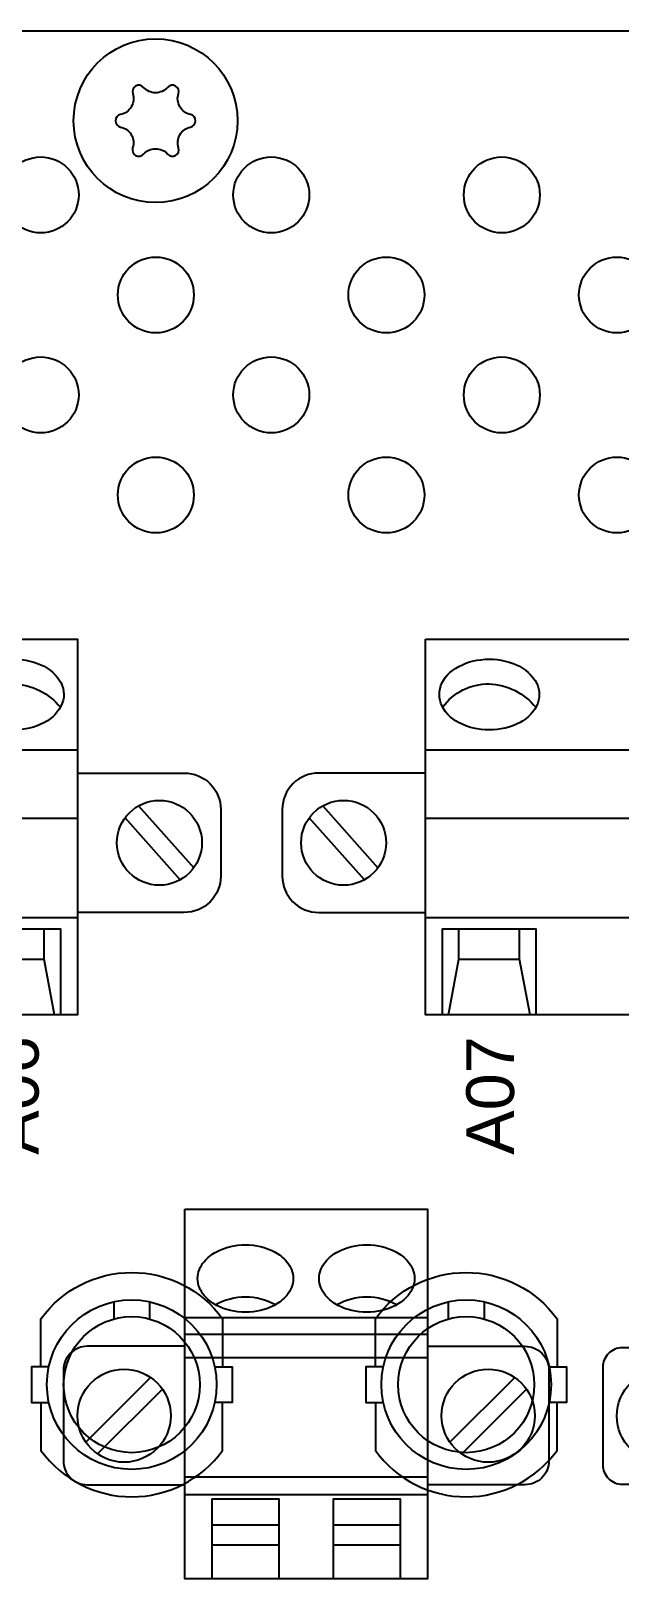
# Model space of a CAD drawing. Extents: x 0.3 to 23.7, y 0.2 to 17.8.
# Drawn here: x 20.098 to 21.068, y 6.282 to 8.852 of the extents above; entities that cross this region are included whole.
import ezdxf

# ---------------------------------------------------------------- set-up
doc = ezdxf.new("R2010")
doc.units = 0
doc.header["$MEASUREMENT"] = 0
for name, color, linetype in [('1_01__0-__NONE__EIA-232', 7, 'CONTINUOUS'), ('1_02__1-__NONE__EIA-485', 7, 'CONTINUOUS'), ('1_03__2-___1__10-100BASE-T', 7, 'CONTINUOUS'), ('1_04__3-___1__10-100BASE-T', 7, 'CONTINUOUS'), ('1_05__4-___1__100BASE-FX_M', 7, 'CONTINUOUS'), ('1_06__6-___2__10-100BASE-T', 7, 'CONTINUOUS'), ('1_07__8-___2__100BASE-FX_M', 7, 'CONTINUOUS'), ('5_00_____DWG', 7, 'CONTINUOUS')]:
    doc.layers.add(name, color=color, linetype=linetype)
doc.styles.add('ARIAL', font='arial.ttf')

msp = doc.modelspace()

# ---------------------------------------------------------------- linework, layer by layer
at = {"layer": '1_01__0-__NONE__EIA-232'}
msp.add_lwpolyline([(20.3512, 6.9093), (20.7512, 6.9093), (20.7512, 6.2995), (20.3512, 6.2995)], close=True, dxfattribs=at)
msp.add_lwpolyline([(20.3512, 6.9093), (20.7512, 6.9093), (20.7512, 6.2995), (20.3512, 6.2995)], close=True, dxfattribs=at)
msp.add_lwpolyline([(20.3512, 6.9093), (20.7512, 6.9093), (20.7512, 6.2995), (20.3512, 6.2995)], close=True, dxfattribs=at)
msp.add_lwpolyline([(20.3512, 6.9093), (20.7512, 6.9093), (20.7512, 6.2995), (20.3512, 6.2995)], close=True, dxfattribs=at)
for points in [[(20.3724, 6.795, -0.174657), (20.383, 6.8228, -0.086265), (20.4032, 6.8392, -0.118212), (20.4512, 6.8507, -0.118137), (20.4991, 6.8392, -0.086343), (20.5194, 6.8228, -0.174657), (20.5299, 6.795, -0.172094), (20.5194, 6.7672, -0.086265), (20.4991, 6.7508, -0.118137), (20.4512, 6.7393, -0.118212), (20.4032, 6.7508, -0.086265), (20.383, 6.7672, -0.174657)], [(20.3724, 6.795, -0.174657), (20.383, 6.8228, -0.086265), (20.4032, 6.8392, -0.118212), (20.4512, 6.8507, -0.118137), (20.4991, 6.8392, -0.086343), (20.5194, 6.8228, -0.174657), (20.5299, 6.795, -0.172094), (20.5194, 6.7672, -0.086265), (20.4991, 6.7508, -0.118137), (20.4512, 6.7393, -0.118212), (20.4032, 6.7508, -0.086265), (20.383, 6.7672, -0.174657)], [(20.3724, 6.795, -0.174657), (20.383, 6.8228, -0.086265), (20.4032, 6.8392, -0.118212), (20.4512, 6.8507, -0.118137), (20.4991, 6.8392, -0.086343), (20.5194, 6.8228, -0.174657), (20.5299, 6.795, -0.172094), (20.5194, 6.7672, -0.086265), (20.4991, 6.7508, -0.118137), (20.4512, 6.7393, -0.118212), (20.4032, 6.7508, -0.086265), (20.383, 6.7672, -0.174657)], [(20.3724, 6.795, -0.174657), (20.383, 6.8228, -0.086265), (20.4032, 6.8392, -0.118212), (20.4512, 6.8507, -0.118137), (20.4991, 6.8392, -0.086343), (20.5194, 6.8228, -0.174657), (20.5299, 6.795, -0.172094), (20.5194, 6.7672, -0.086265), (20.4991, 6.7508, -0.118137), (20.4512, 6.7393, -0.118212), (20.4032, 6.7508, -0.086265), (20.383, 6.7672, -0.174657)], [(20.5724, 6.795, -0.174657), (20.583, 6.8228, -0.086265), (20.6032, 6.8392, -0.118212), (20.6512, 6.8507, -0.118137), (20.6991, 6.8392, -0.086343), (20.7194, 6.8228, -0.174657), (20.7299, 6.795, -0.172094), (20.7194, 6.7672, -0.086265), (20.6991, 6.7508, -0.118137), (20.6512, 6.7393, -0.118212), (20.6032, 6.7508, -0.086265), (20.583, 6.7672, -0.174657)], [(20.5724, 6.795, -0.174657), (20.583, 6.8228, -0.086265), (20.6032, 6.8392, -0.118212), (20.6512, 6.8507, -0.118137), (20.6991, 6.8392, -0.086343), (20.7194, 6.8228, -0.174657), (20.7299, 6.795, -0.172094), (20.7194, 6.7672, -0.086265), (20.6991, 6.7508, -0.118137), (20.6512, 6.7393, -0.118212), (20.6032, 6.7508, -0.086265), (20.583, 6.7672, -0.174657)], [(20.5724, 6.795, -0.174657), (20.583, 6.8228, -0.086265), (20.6032, 6.8392, -0.118212), (20.6512, 6.8507, -0.118137), (20.6991, 6.8392, -0.086343), (20.7194, 6.8228, -0.174657), (20.7299, 6.795, -0.172094), (20.7194, 6.7672, -0.086265), (20.6991, 6.7508, -0.118137), (20.6512, 6.7393, -0.118212), (20.6032, 6.7508, -0.086265), (20.583, 6.7672, -0.174657)], [(20.5724, 6.795, -0.174657), (20.583, 6.8228, -0.086265), (20.6032, 6.8392, -0.118212), (20.6512, 6.8507, -0.118137), (20.6991, 6.8392, -0.086343), (20.7194, 6.8228, -0.174657), (20.7299, 6.795, -0.172094), (20.7194, 6.7672, -0.086265), (20.6991, 6.7508, -0.118137), (20.6512, 6.7393, -0.118212), (20.6032, 6.7508, -0.086265), (20.583, 6.7672, -0.174657)]]:
    msp.add_lwpolyline(points, format="xyb", close=True, dxfattribs=at)
for points in [[(20.5007, 6.7517, 0.253367), (20.4017, 6.7517)], [(20.5007, 6.7517, 0.253367), (20.4017, 6.7517)], [(20.5007, 6.7517, 0.253367), (20.4017, 6.7517)], [(20.5007, 6.7517, 0.253367), (20.4017, 6.7517)], [(20.7007, 6.7517, 0.253367), (20.6017, 6.7517)], [(20.7007, 6.7517, 0.253367), (20.6017, 6.7517)], [(20.7007, 6.7517, 0.253367), (20.6017, 6.7517)], [(20.7007, 6.7517, 0.253367), (20.6017, 6.7517)], [(20.3512, 6.6833), (20.1906, 6.6833, 0.414214), (20.1512, 6.6439), (20.1512, 6.4943, 0.414214), (20.1906, 6.4549), (20.3512, 6.4549)], [(20.3512, 6.6833), (20.1906, 6.6833, 0.414214), (20.1512, 6.6439), (20.1512, 6.4943, 0.414214), (20.1906, 6.4549), (20.3512, 6.4549)], [(20.3512, 6.6833), (20.1906, 6.6833, 0.414214), (20.1512, 6.6439), (20.1512, 6.4943, 0.414214), (20.1906, 6.4549), (20.3512, 6.4549)], [(20.3512, 6.6833), (20.1906, 6.6833, 0.414214), (20.1512, 6.6439), (20.1512, 6.4943, 0.414214), (20.1906, 6.4549), (20.3512, 6.4549)], [(20.7512, 6.6833), (20.9118, 6.6833, -0.414214), (20.9512, 6.6439), (20.9512, 6.4943, -0.414214), (20.9118, 6.4549), (20.7512, 6.4549)], [(20.7512, 6.6833), (20.9118, 6.6833, -0.414214), (20.9512, 6.6439), (20.9512, 6.4943, -0.414214), (20.9118, 6.4549), (20.7512, 6.4549)], [(20.7512, 6.6833), (20.9118, 6.6833, -0.414214), (20.9512, 6.6439), (20.9512, 6.4943, -0.414214), (20.9118, 6.4549), (20.7512, 6.4549)], [(20.7512, 6.6833), (20.9118, 6.6833, -0.414214), (20.9512, 6.6439), (20.9512, 6.4943, -0.414214), (20.9118, 6.4549), (20.7512, 6.4549)]]:
    msp.add_lwpolyline(points, format="xyb", dxfattribs=at)
for points in [[(20.3512, 6.731), (20.7512, 6.731)], [(20.3512, 6.731), (20.7512, 6.731)], [(20.3512, 6.731), (20.7512, 6.731)], [(20.3512, 6.731), (20.7512, 6.731)], [(20.3512, 6.7031), (20.7512, 6.7031)], [(20.3512, 6.7031), (20.7512, 6.7031)], [(20.3512, 6.7031), (20.7512, 6.7031)], [(20.3512, 6.7031), (20.7512, 6.7031)], [(20.3512, 6.6649), (20.7512, 6.6649)], [(20.3512, 6.6649), (20.7512, 6.6649)], [(20.3512, 6.6649), (20.7512, 6.6649)], [(20.3512, 6.6649), (20.7512, 6.6649)], [(20.188, 6.5252), (20.2948, 6.632)], [(20.188, 6.5252), (20.2948, 6.632)], [(20.188, 6.5252), (20.2948, 6.632)], [(20.188, 6.5252), (20.2948, 6.632)], [(20.3143, 6.6125), (20.2075, 6.5057)], [(20.3143, 6.6125), (20.2075, 6.5057)], [(20.3143, 6.6125), (20.2075, 6.5057)], [(20.3143, 6.6125), (20.2075, 6.5057)], [(20.788, 6.5252), (20.8948, 6.632)], [(20.788, 6.5252), (20.8948, 6.632)], [(20.788, 6.5252), (20.8948, 6.632)], [(20.788, 6.5252), (20.8948, 6.632)], [(20.9143, 6.6125), (20.8075, 6.5057)], [(20.9143, 6.6125), (20.8075, 6.5057)], [(20.9143, 6.6125), (20.8075, 6.5057)], [(20.9143, 6.6125), (20.8075, 6.5057)], [(20.3512, 6.4679), (20.7512, 6.4679)], [(20.3512, 6.4679), (20.7512, 6.4679)], [(20.3512, 6.4679), (20.7512, 6.4679)], [(20.3512, 6.4679), (20.7512, 6.4679)], [(20.3512, 6.4387), (20.7512, 6.4387)], [(20.3512, 6.4387), (20.7512, 6.4387)], [(20.3512, 6.4387), (20.7512, 6.4387)], [(20.3512, 6.4387), (20.7512, 6.4387)], [(20.3961, 6.2995), (20.3961, 6.4319), (20.5063, 6.4319), (20.5063, 6.2995)], [(20.3961, 6.2995), (20.3961, 6.4319), (20.5063, 6.4319), (20.5063, 6.2995)], [(20.3961, 6.2995), (20.3961, 6.4319), (20.5063, 6.4319), (20.5063, 6.2995)], [(20.3961, 6.2995), (20.3961, 6.4319), (20.5063, 6.4319), (20.5063, 6.2995)], [(20.5961, 6.2995), (20.5961, 6.4319), (20.7063, 6.4319), (20.7063, 6.2995)], [(20.5961, 6.2995), (20.5961, 6.4319), (20.7063, 6.4319), (20.7063, 6.2995)], [(20.5961, 6.2995), (20.5961, 6.4319), (20.7063, 6.4319), (20.7063, 6.2995)], [(20.5961, 6.2995), (20.5961, 6.4319), (20.7063, 6.4319), (20.7063, 6.2995)], [(20.3961, 6.3886), (20.5063, 6.3886)], [(20.3961, 6.3886), (20.5063, 6.3886)], [(20.3961, 6.3886), (20.5063, 6.3886)], [(20.3961, 6.3886), (20.5063, 6.3886)], [(20.5961, 6.3886), (20.7063, 6.3886)], [(20.5961, 6.3886), (20.7063, 6.3886)], [(20.5961, 6.3886), (20.7063, 6.3886)], [(20.5961, 6.3886), (20.7063, 6.3886)], [(20.5063, 6.3552), (20.3961, 6.3552)], [(20.5063, 6.3552), (20.3961, 6.3552)], [(20.5063, 6.3552), (20.3961, 6.3552)], [(20.5063, 6.3552), (20.3961, 6.3552)], [(20.7063, 6.3552), (20.5961, 6.3552)], [(20.7063, 6.3552), (20.5961, 6.3552)], [(20.7063, 6.3552), (20.5961, 6.3552)], [(20.7063, 6.3552), (20.5961, 6.3552)]]:
    msp.add_lwpolyline(points, dxfattribs=at)
for centre in [(20.2512, 6.5688), (20.2512, 6.5688), (20.2512, 6.5688), (20.2512, 6.5688), (20.8512, 6.5688), (20.8512, 6.5688), (20.8512, 6.5688), (20.8512, 6.5688)]:
    msp.add_circle(centre, 0.0768, dxfattribs=at)
at = {"layer": '1_02__1-__NONE__EIA-485'}
msp.add_lwpolyline([(20.3512, 6.9093), (20.7512, 6.9093), (20.7512, 6.2995), (20.3512, 6.2995)], close=True, dxfattribs=at)
msp.add_lwpolyline([(20.3512, 6.9093), (20.7512, 6.9093), (20.7512, 6.2995), (20.3512, 6.2995)], close=True, dxfattribs=at)
msp.add_lwpolyline([(20.3512, 6.9093), (20.7512, 6.9093), (20.7512, 6.2995), (20.3512, 6.2995)], close=True, dxfattribs=at)
msp.add_lwpolyline([(20.3512, 6.9093), (20.7512, 6.9093), (20.7512, 6.2995), (20.3512, 6.2995)], close=True, dxfattribs=at)
for points in [[(20.3724, 6.795, -0.174657), (20.383, 6.8228, -0.086265), (20.4032, 6.8392, -0.118212), (20.4512, 6.8507, -0.118137), (20.4991, 6.8392, -0.086343), (20.5194, 6.8228, -0.174657), (20.5299, 6.795, -0.172094), (20.5194, 6.7672, -0.086265), (20.4991, 6.7508, -0.118137), (20.4512, 6.7393, -0.118212), (20.4032, 6.7508, -0.086265), (20.383, 6.7672, -0.174657)], [(20.3724, 6.795, -0.174657), (20.383, 6.8228, -0.086265), (20.4032, 6.8392, -0.118212), (20.4512, 6.8507, -0.118137), (20.4991, 6.8392, -0.086343), (20.5194, 6.8228, -0.174657), (20.5299, 6.795, -0.172094), (20.5194, 6.7672, -0.086265), (20.4991, 6.7508, -0.118137), (20.4512, 6.7393, -0.118212), (20.4032, 6.7508, -0.086265), (20.383, 6.7672, -0.174657)], [(20.3724, 6.795, -0.174657), (20.383, 6.8228, -0.086265), (20.4032, 6.8392, -0.118212), (20.4512, 6.8507, -0.118137), (20.4991, 6.8392, -0.086343), (20.5194, 6.8228, -0.174657), (20.5299, 6.795, -0.172094), (20.5194, 6.7672, -0.086265), (20.4991, 6.7508, -0.118137), (20.4512, 6.7393, -0.118212), (20.4032, 6.7508, -0.086265), (20.383, 6.7672, -0.174657)], [(20.3724, 6.795, -0.174657), (20.383, 6.8228, -0.086265), (20.4032, 6.8392, -0.118212), (20.4512, 6.8507, -0.118137), (20.4991, 6.8392, -0.086343), (20.5194, 6.8228, -0.174657), (20.5299, 6.795, -0.172094), (20.5194, 6.7672, -0.086265), (20.4991, 6.7508, -0.118137), (20.4512, 6.7393, -0.118212), (20.4032, 6.7508, -0.086265), (20.383, 6.7672, -0.174657)], [(20.5724, 6.795, -0.174657), (20.583, 6.8228, -0.086265), (20.6032, 6.8392, -0.118212), (20.6512, 6.8507, -0.118137), (20.6991, 6.8392, -0.086343), (20.7194, 6.8228, -0.174657), (20.7299, 6.795, -0.172094), (20.7194, 6.7672, -0.086265), (20.6991, 6.7508, -0.118137), (20.6512, 6.7393, -0.118212), (20.6032, 6.7508, -0.086265), (20.583, 6.7672, -0.174657)], [(20.5724, 6.795, -0.174657), (20.583, 6.8228, -0.086265), (20.6032, 6.8392, -0.118212), (20.6512, 6.8507, -0.118137), (20.6991, 6.8392, -0.086343), (20.7194, 6.8228, -0.174657), (20.7299, 6.795, -0.172094), (20.7194, 6.7672, -0.086265), (20.6991, 6.7508, -0.118137), (20.6512, 6.7393, -0.118212), (20.6032, 6.7508, -0.086265), (20.583, 6.7672, -0.174657)], [(20.5724, 6.795, -0.174657), (20.583, 6.8228, -0.086265), (20.6032, 6.8392, -0.118212), (20.6512, 6.8507, -0.118137), (20.6991, 6.8392, -0.086343), (20.7194, 6.8228, -0.174657), (20.7299, 6.795, -0.172094), (20.7194, 6.7672, -0.086265), (20.6991, 6.7508, -0.118137), (20.6512, 6.7393, -0.118212), (20.6032, 6.7508, -0.086265), (20.583, 6.7672, -0.174657)], [(20.5724, 6.795, -0.174657), (20.583, 6.8228, -0.086265), (20.6032, 6.8392, -0.118212), (20.6512, 6.8507, -0.118137), (20.6991, 6.8392, -0.086343), (20.7194, 6.8228, -0.174657), (20.7299, 6.795, -0.172094), (20.7194, 6.7672, -0.086265), (20.6991, 6.7508, -0.118137), (20.6512, 6.7393, -0.118212), (20.6032, 6.7508, -0.086265), (20.583, 6.7672, -0.174657)]]:
    msp.add_lwpolyline(points, format="xyb", close=True, dxfattribs=at)
for points in [[(20.5007, 6.7517, 0.253367), (20.4017, 6.7517)], [(20.5007, 6.7517, 0.253367), (20.4017, 6.7517)], [(20.5007, 6.7517, 0.253367), (20.4017, 6.7517)], [(20.5007, 6.7517, 0.253367), (20.4017, 6.7517)], [(20.7007, 6.7517, 0.253367), (20.6017, 6.7517)], [(20.7007, 6.7517, 0.253367), (20.6017, 6.7517)], [(20.7007, 6.7517, 0.253367), (20.6017, 6.7517)], [(20.7007, 6.7517, 0.253367), (20.6017, 6.7517)], [(20.3512, 6.6833), (20.1906, 6.6833, 0.414214), (20.1512, 6.6439), (20.1512, 6.4943, 0.414214), (20.1906, 6.4549), (20.3512, 6.4549)], [(20.3512, 6.6833), (20.1906, 6.6833, 0.414214), (20.1512, 6.6439), (20.1512, 6.4943, 0.414214), (20.1906, 6.4549), (20.3512, 6.4549)], [(20.3512, 6.6833), (20.1906, 6.6833, 0.414214), (20.1512, 6.6439), (20.1512, 6.4943, 0.414214), (20.1906, 6.4549), (20.3512, 6.4549)], [(20.3512, 6.6833), (20.1906, 6.6833, 0.414214), (20.1512, 6.6439), (20.1512, 6.4943, 0.414214), (20.1906, 6.4549), (20.3512, 6.4549)], [(20.7512, 6.6833), (20.9118, 6.6833, -0.414214), (20.9512, 6.6439), (20.9512, 6.4943, -0.414214), (20.9118, 6.4549), (20.7512, 6.4549)], [(20.7512, 6.6833), (20.9118, 6.6833, -0.414214), (20.9512, 6.6439), (20.9512, 6.4943, -0.414214), (20.9118, 6.4549), (20.7512, 6.4549)], [(20.7512, 6.6833), (20.9118, 6.6833, -0.414214), (20.9512, 6.6439), (20.9512, 6.4943, -0.414214), (20.9118, 6.4549), (20.7512, 6.4549)], [(20.7512, 6.6833), (20.9118, 6.6833, -0.414214), (20.9512, 6.6439), (20.9512, 6.4943, -0.414214), (20.9118, 6.4549), (20.7512, 6.4549)], [(21.24, 6.6808), (21.072, 6.6808, 0.414214), (21.04, 6.6488), (21.04, 6.4878, 0.415154), (21.072, 6.4558), (21.24, 6.4558)], [(21.24, 6.6808), (21.072, 6.6808, 0.414214), (21.04, 6.6488), (21.04, 6.4878, 0.415154), (21.072, 6.4558), (21.24, 6.4558)]]:
    msp.add_lwpolyline(points, format="xyb", dxfattribs=at)
for points in [[(20.3512, 6.731), (20.7512, 6.731)], [(20.3512, 6.731), (20.7512, 6.731)], [(20.3512, 6.731), (20.7512, 6.731)], [(20.3512, 6.731), (20.7512, 6.731)], [(20.3512, 6.7031), (20.7512, 6.7031)], [(20.3512, 6.7031), (20.7512, 6.7031)], [(20.3512, 6.7031), (20.7512, 6.7031)], [(20.3512, 6.7031), (20.7512, 6.7031)], [(20.3512, 6.6649), (20.7512, 6.6649)], [(20.3512, 6.6649), (20.7512, 6.6649)], [(20.3512, 6.6649), (20.7512, 6.6649)], [(20.3512, 6.6649), (20.7512, 6.6649)], [(20.188, 6.5252), (20.2948, 6.632)], [(20.188, 6.5252), (20.2948, 6.632)], [(20.188, 6.5252), (20.2948, 6.632)], [(20.188, 6.5252), (20.2948, 6.632)], [(20.3143, 6.6125), (20.2075, 6.5057)], [(20.3143, 6.6125), (20.2075, 6.5057)], [(20.3143, 6.6125), (20.2075, 6.5057)], [(20.3143, 6.6125), (20.2075, 6.5057)], [(20.788, 6.5252), (20.8948, 6.632)], [(20.788, 6.5252), (20.8948, 6.632)], [(20.788, 6.5252), (20.8948, 6.632)], [(20.788, 6.5252), (20.8948, 6.632)], [(20.9143, 6.6125), (20.8075, 6.5057)], [(20.9143, 6.6125), (20.8075, 6.5057)], [(20.9143, 6.6125), (20.8075, 6.5057)], [(20.9143, 6.6125), (20.8075, 6.5057)], [(20.3512, 6.4679), (20.7512, 6.4679)], [(20.3512, 6.4679), (20.7512, 6.4679)], [(20.3512, 6.4679), (20.7512, 6.4679)], [(20.3512, 6.4679), (20.7512, 6.4679)], [(20.3512, 6.4387), (20.7512, 6.4387)], [(20.3512, 6.4387), (20.7512, 6.4387)], [(20.3512, 6.4387), (20.7512, 6.4387)], [(20.3512, 6.4387), (20.7512, 6.4387)], [(20.3961, 6.2995), (20.3961, 6.4319), (20.5063, 6.4319), (20.5063, 6.2995)], [(20.3961, 6.2995), (20.3961, 6.4319), (20.5063, 6.4319), (20.5063, 6.2995)], [(20.3961, 6.2995), (20.3961, 6.4319), (20.5063, 6.4319), (20.5063, 6.2995)], [(20.3961, 6.2995), (20.3961, 6.4319), (20.5063, 6.4319), (20.5063, 6.2995)], [(20.5961, 6.2995), (20.5961, 6.4319), (20.7063, 6.4319), (20.7063, 6.2995)], [(20.5961, 6.2995), (20.5961, 6.4319), (20.7063, 6.4319), (20.7063, 6.2995)], [(20.5961, 6.2995), (20.5961, 6.4319), (20.7063, 6.4319), (20.7063, 6.2995)], [(20.5961, 6.2995), (20.5961, 6.4319), (20.7063, 6.4319), (20.7063, 6.2995)], [(20.3961, 6.3886), (20.5063, 6.3886)], [(20.3961, 6.3886), (20.5063, 6.3886)], [(20.3961, 6.3886), (20.5063, 6.3886)], [(20.3961, 6.3886), (20.5063, 6.3886)], [(20.5961, 6.3886), (20.7063, 6.3886)], [(20.5961, 6.3886), (20.7063, 6.3886)], [(20.5961, 6.3886), (20.7063, 6.3886)], [(20.5961, 6.3886), (20.7063, 6.3886)], [(20.5063, 6.3552), (20.3961, 6.3552)], [(20.5063, 6.3552), (20.3961, 6.3552)], [(20.5063, 6.3552), (20.3961, 6.3552)], [(20.5063, 6.3552), (20.3961, 6.3552)], [(20.7063, 6.3552), (20.5961, 6.3552)], [(20.7063, 6.3552), (20.5961, 6.3552)], [(20.7063, 6.3552), (20.5961, 6.3552)], [(20.7063, 6.3552), (20.5961, 6.3552)]]:
    msp.add_lwpolyline(points, dxfattribs=at)
for centre in [(20.2512, 6.5688), (20.2512, 6.5688), (20.2512, 6.5688), (20.2512, 6.5688), (20.8512, 6.5688), (20.8512, 6.5688), (20.8512, 6.5688), (20.8512, 6.5688), (21.14, 6.5683), (21.14, 6.5683)]:
    msp.add_circle(centre, 0.0768, dxfattribs=at)
at = {"layer": '1_03__2-___1__10-100BASE-T'}
msp.add_lwpolyline([(20.3512, 6.9093), (20.7512, 6.9093), (20.7512, 6.2995), (20.3512, 6.2995)], close=True, dxfattribs=at)
msp.add_lwpolyline([(20.3512, 6.9093), (20.7512, 6.9093), (20.7512, 6.2995), (20.3512, 6.2995)], close=True, dxfattribs=at)
msp.add_lwpolyline([(20.3512, 6.9093), (20.7512, 6.9093), (20.7512, 6.2995), (20.3512, 6.2995)], close=True, dxfattribs=at)
msp.add_lwpolyline([(20.3512, 6.9093), (20.7512, 6.9093), (20.7512, 6.2995), (20.3512, 6.2995)], close=True, dxfattribs=at)
for points in [[(20.3724, 6.795, -0.174657), (20.383, 6.8228, -0.086265), (20.4032, 6.8392, -0.118212), (20.4512, 6.8507, -0.118137), (20.4991, 6.8392, -0.086343), (20.5194, 6.8228, -0.174657), (20.5299, 6.795, -0.172094), (20.5194, 6.7672, -0.086265), (20.4991, 6.7508, -0.118137), (20.4512, 6.7393, -0.118212), (20.4032, 6.7508, -0.086265), (20.383, 6.7672, -0.174657)], [(20.3724, 6.795, -0.174657), (20.383, 6.8228, -0.086265), (20.4032, 6.8392, -0.118212), (20.4512, 6.8507, -0.118137), (20.4991, 6.8392, -0.086343), (20.5194, 6.8228, -0.174657), (20.5299, 6.795, -0.172094), (20.5194, 6.7672, -0.086265), (20.4991, 6.7508, -0.118137), (20.4512, 6.7393, -0.118212), (20.4032, 6.7508, -0.086265), (20.383, 6.7672, -0.174657)], [(20.3724, 6.795, -0.174657), (20.383, 6.8228, -0.086265), (20.4032, 6.8392, -0.118212), (20.4512, 6.8507, -0.118137), (20.4991, 6.8392, -0.086343), (20.5194, 6.8228, -0.174657), (20.5299, 6.795, -0.172094), (20.5194, 6.7672, -0.086265), (20.4991, 6.7508, -0.118137), (20.4512, 6.7393, -0.118212), (20.4032, 6.7508, -0.086265), (20.383, 6.7672, -0.174657)], [(20.3724, 6.795, -0.174657), (20.383, 6.8228, -0.086265), (20.4032, 6.8392, -0.118212), (20.4512, 6.8507, -0.118137), (20.4991, 6.8392, -0.086343), (20.5194, 6.8228, -0.174657), (20.5299, 6.795, -0.172094), (20.5194, 6.7672, -0.086265), (20.4991, 6.7508, -0.118137), (20.4512, 6.7393, -0.118212), (20.4032, 6.7508, -0.086265), (20.383, 6.7672, -0.174657)], [(20.5724, 6.795, -0.174657), (20.583, 6.8228, -0.086265), (20.6032, 6.8392, -0.118212), (20.6512, 6.8507, -0.118137), (20.6991, 6.8392, -0.086343), (20.7194, 6.8228, -0.174657), (20.7299, 6.795, -0.172094), (20.7194, 6.7672, -0.086265), (20.6991, 6.7508, -0.118137), (20.6512, 6.7393, -0.118212), (20.6032, 6.7508, -0.086265), (20.583, 6.7672, -0.174657)], [(20.5724, 6.795, -0.174657), (20.583, 6.8228, -0.086265), (20.6032, 6.8392, -0.118212), (20.6512, 6.8507, -0.118137), (20.6991, 6.8392, -0.086343), (20.7194, 6.8228, -0.174657), (20.7299, 6.795, -0.172094), (20.7194, 6.7672, -0.086265), (20.6991, 6.7508, -0.118137), (20.6512, 6.7393, -0.118212), (20.6032, 6.7508, -0.086265), (20.583, 6.7672, -0.174657)], [(20.5724, 6.795, -0.174657), (20.583, 6.8228, -0.086265), (20.6032, 6.8392, -0.118212), (20.6512, 6.8507, -0.118137), (20.6991, 6.8392, -0.086343), (20.7194, 6.8228, -0.174657), (20.7299, 6.795, -0.172094), (20.7194, 6.7672, -0.086265), (20.6991, 6.7508, -0.118137), (20.6512, 6.7393, -0.118212), (20.6032, 6.7508, -0.086265), (20.583, 6.7672, -0.174657)], [(20.5724, 6.795, -0.174657), (20.583, 6.8228, -0.086265), (20.6032, 6.8392, -0.118212), (20.6512, 6.8507, -0.118137), (20.6991, 6.8392, -0.086343), (20.7194, 6.8228, -0.174657), (20.7299, 6.795, -0.172094), (20.7194, 6.7672, -0.086265), (20.6991, 6.7508, -0.118137), (20.6512, 6.7393, -0.118212), (20.6032, 6.7508, -0.086265), (20.583, 6.7672, -0.174657)]]:
    msp.add_lwpolyline(points, format="xyb", close=True, dxfattribs=at)
for points in [[(20.5007, 6.7517, 0.253367), (20.4017, 6.7517)], [(20.5007, 6.7517, 0.253367), (20.4017, 6.7517)], [(20.5007, 6.7517, 0.253367), (20.4017, 6.7517)], [(20.5007, 6.7517, 0.253367), (20.4017, 6.7517)], [(20.7007, 6.7517, 0.253367), (20.6017, 6.7517)], [(20.7007, 6.7517, 0.253367), (20.6017, 6.7517)], [(20.7007, 6.7517, 0.253367), (20.6017, 6.7517)], [(20.7007, 6.7517, 0.253367), (20.6017, 6.7517)], [(20.3512, 6.6833), (20.1906, 6.6833, 0.414214), (20.1512, 6.6439), (20.1512, 6.4943, 0.414214), (20.1906, 6.4549), (20.3512, 6.4549)], [(20.3512, 6.6833), (20.1906, 6.6833, 0.414214), (20.1512, 6.6439), (20.1512, 6.4943, 0.414214), (20.1906, 6.4549), (20.3512, 6.4549)], [(20.3512, 6.6833), (20.1906, 6.6833, 0.414214), (20.1512, 6.6439), (20.1512, 6.4943, 0.414214), (20.1906, 6.4549), (20.3512, 6.4549)], [(20.3512, 6.6833), (20.1906, 6.6833, 0.414214), (20.1512, 6.6439), (20.1512, 6.4943, 0.414214), (20.1906, 6.4549), (20.3512, 6.4549)], [(20.7512, 6.6833), (20.9118, 6.6833, -0.414214), (20.9512, 6.6439), (20.9512, 6.4943, -0.414214), (20.9118, 6.4549), (20.7512, 6.4549)], [(20.7512, 6.6833), (20.9118, 6.6833, -0.414214), (20.9512, 6.6439), (20.9512, 6.4943, -0.414214), (20.9118, 6.4549), (20.7512, 6.4549)], [(20.7512, 6.6833), (20.9118, 6.6833, -0.414214), (20.9512, 6.6439), (20.9512, 6.4943, -0.414214), (20.9118, 6.4549), (20.7512, 6.4549)], [(20.7512, 6.6833), (20.9118, 6.6833, -0.414214), (20.9512, 6.6439), (20.9512, 6.4943, -0.414214), (20.9118, 6.4549), (20.7512, 6.4549)]]:
    msp.add_lwpolyline(points, format="xyb", dxfattribs=at)
for points in [[(20.3512, 6.731), (20.7512, 6.731)], [(20.3512, 6.731), (20.7512, 6.731)], [(20.3512, 6.731), (20.7512, 6.731)], [(20.3512, 6.731), (20.7512, 6.731)], [(20.3512, 6.7031), (20.7512, 6.7031)], [(20.3512, 6.7031), (20.7512, 6.7031)], [(20.3512, 6.7031), (20.7512, 6.7031)], [(20.3512, 6.7031), (20.7512, 6.7031)], [(20.3512, 6.6649), (20.7512, 6.6649)], [(20.3512, 6.6649), (20.7512, 6.6649)], [(20.3512, 6.6649), (20.7512, 6.6649)], [(20.3512, 6.6649), (20.7512, 6.6649)], [(20.188, 6.5252), (20.2948, 6.632)], [(20.188, 6.5252), (20.2948, 6.632)], [(20.188, 6.5252), (20.2948, 6.632)], [(20.188, 6.5252), (20.2948, 6.632)], [(20.3143, 6.6125), (20.2075, 6.5057)], [(20.3143, 6.6125), (20.2075, 6.5057)], [(20.3143, 6.6125), (20.2075, 6.5057)], [(20.3143, 6.6125), (20.2075, 6.5057)], [(20.788, 6.5252), (20.8948, 6.632)], [(20.788, 6.5252), (20.8948, 6.632)], [(20.788, 6.5252), (20.8948, 6.632)], [(20.788, 6.5252), (20.8948, 6.632)], [(20.9143, 6.6125), (20.8075, 6.5057)], [(20.9143, 6.6125), (20.8075, 6.5057)], [(20.9143, 6.6125), (20.8075, 6.5057)], [(20.9143, 6.6125), (20.8075, 6.5057)], [(20.3512, 6.4679), (20.7512, 6.4679)], [(20.3512, 6.4679), (20.7512, 6.4679)], [(20.3512, 6.4679), (20.7512, 6.4679)], [(20.3512, 6.4679), (20.7512, 6.4679)], [(20.3512, 6.4387), (20.7512, 6.4387)], [(20.3512, 6.4387), (20.7512, 6.4387)], [(20.3512, 6.4387), (20.7512, 6.4387)], [(20.3512, 6.4387), (20.7512, 6.4387)], [(20.3961, 6.2995), (20.3961, 6.4319), (20.5063, 6.4319), (20.5063, 6.2995)], [(20.3961, 6.2995), (20.3961, 6.4319), (20.5063, 6.4319), (20.5063, 6.2995)], [(20.3961, 6.2995), (20.3961, 6.4319), (20.5063, 6.4319), (20.5063, 6.2995)], [(20.3961, 6.2995), (20.3961, 6.4319), (20.5063, 6.4319), (20.5063, 6.2995)], [(20.5961, 6.2995), (20.5961, 6.4319), (20.7063, 6.4319), (20.7063, 6.2995)], [(20.5961, 6.2995), (20.5961, 6.4319), (20.7063, 6.4319), (20.7063, 6.2995)], [(20.5961, 6.2995), (20.5961, 6.4319), (20.7063, 6.4319), (20.7063, 6.2995)], [(20.5961, 6.2995), (20.5961, 6.4319), (20.7063, 6.4319), (20.7063, 6.2995)], [(20.3961, 6.3886), (20.5063, 6.3886)], [(20.3961, 6.3886), (20.5063, 6.3886)], [(20.3961, 6.3886), (20.5063, 6.3886)], [(20.3961, 6.3886), (20.5063, 6.3886)], [(20.5961, 6.3886), (20.7063, 6.3886)], [(20.5961, 6.3886), (20.7063, 6.3886)], [(20.5961, 6.3886), (20.7063, 6.3886)], [(20.5961, 6.3886), (20.7063, 6.3886)], [(20.5063, 6.3552), (20.3961, 6.3552)], [(20.5063, 6.3552), (20.3961, 6.3552)], [(20.5063, 6.3552), (20.3961, 6.3552)], [(20.5063, 6.3552), (20.3961, 6.3552)], [(20.7063, 6.3552), (20.5961, 6.3552)], [(20.7063, 6.3552), (20.5961, 6.3552)], [(20.7063, 6.3552), (20.5961, 6.3552)], [(20.7063, 6.3552), (20.5961, 6.3552)]]:
    msp.add_lwpolyline(points, dxfattribs=at)
for centre in [(20.2512, 6.5688), (20.2512, 6.5688), (20.2512, 6.5688), (20.2512, 6.5688), (20.8512, 6.5688), (20.8512, 6.5688), (20.8512, 6.5688), (20.8512, 6.5688)]:
    msp.add_circle(centre, 0.0768, dxfattribs=at)
at = {"layer": '1_04__3-___1__10-100BASE-T'}
msp.add_lwpolyline([(20.3512, 6.9093), (20.7512, 6.9093), (20.7512, 6.2995), (20.3512, 6.2995)], close=True, dxfattribs=at)
msp.add_lwpolyline([(20.3512, 6.9093), (20.7512, 6.9093), (20.7512, 6.2995), (20.3512, 6.2995)], close=True, dxfattribs=at)
msp.add_lwpolyline([(20.3512, 6.9093), (20.7512, 6.9093), (20.7512, 6.2995), (20.3512, 6.2995)], close=True, dxfattribs=at)
msp.add_lwpolyline([(20.3512, 6.9093), (20.7512, 6.9093), (20.7512, 6.2995), (20.3512, 6.2995)], close=True, dxfattribs=at)
for points in [[(20.3724, 6.795, -0.174657), (20.383, 6.8228, -0.086265), (20.4032, 6.8392, -0.118212), (20.4512, 6.8507, -0.118137), (20.4991, 6.8392, -0.086343), (20.5194, 6.8228, -0.174657), (20.5299, 6.795, -0.172094), (20.5194, 6.7672, -0.086265), (20.4991, 6.7508, -0.118137), (20.4512, 6.7393, -0.118212), (20.4032, 6.7508, -0.086265), (20.383, 6.7672, -0.174657)], [(20.3724, 6.795, -0.174657), (20.383, 6.8228, -0.086265), (20.4032, 6.8392, -0.118212), (20.4512, 6.8507, -0.118137), (20.4991, 6.8392, -0.086343), (20.5194, 6.8228, -0.174657), (20.5299, 6.795, -0.172094), (20.5194, 6.7672, -0.086265), (20.4991, 6.7508, -0.118137), (20.4512, 6.7393, -0.118212), (20.4032, 6.7508, -0.086265), (20.383, 6.7672, -0.174657)], [(20.3724, 6.795, -0.174657), (20.383, 6.8228, -0.086265), (20.4032, 6.8392, -0.118212), (20.4512, 6.8507, -0.118137), (20.4991, 6.8392, -0.086343), (20.5194, 6.8228, -0.174657), (20.5299, 6.795, -0.172094), (20.5194, 6.7672, -0.086265), (20.4991, 6.7508, -0.118137), (20.4512, 6.7393, -0.118212), (20.4032, 6.7508, -0.086265), (20.383, 6.7672, -0.174657)], [(20.3724, 6.795, -0.174657), (20.383, 6.8228, -0.086265), (20.4032, 6.8392, -0.118212), (20.4512, 6.8507, -0.118137), (20.4991, 6.8392, -0.086343), (20.5194, 6.8228, -0.174657), (20.5299, 6.795, -0.172094), (20.5194, 6.7672, -0.086265), (20.4991, 6.7508, -0.118137), (20.4512, 6.7393, -0.118212), (20.4032, 6.7508, -0.086265), (20.383, 6.7672, -0.174657)], [(20.5724, 6.795, -0.174657), (20.583, 6.8228, -0.086265), (20.6032, 6.8392, -0.118212), (20.6512, 6.8507, -0.118137), (20.6991, 6.8392, -0.086343), (20.7194, 6.8228, -0.174657), (20.7299, 6.795, -0.172094), (20.7194, 6.7672, -0.086265), (20.6991, 6.7508, -0.118137), (20.6512, 6.7393, -0.118212), (20.6032, 6.7508, -0.086265), (20.583, 6.7672, -0.174657)], [(20.5724, 6.795, -0.174657), (20.583, 6.8228, -0.086265), (20.6032, 6.8392, -0.118212), (20.6512, 6.8507, -0.118137), (20.6991, 6.8392, -0.086343), (20.7194, 6.8228, -0.174657), (20.7299, 6.795, -0.172094), (20.7194, 6.7672, -0.086265), (20.6991, 6.7508, -0.118137), (20.6512, 6.7393, -0.118212), (20.6032, 6.7508, -0.086265), (20.583, 6.7672, -0.174657)], [(20.5724, 6.795, -0.174657), (20.583, 6.8228, -0.086265), (20.6032, 6.8392, -0.118212), (20.6512, 6.8507, -0.118137), (20.6991, 6.8392, -0.086343), (20.7194, 6.8228, -0.174657), (20.7299, 6.795, -0.172094), (20.7194, 6.7672, -0.086265), (20.6991, 6.7508, -0.118137), (20.6512, 6.7393, -0.118212), (20.6032, 6.7508, -0.086265), (20.583, 6.7672, -0.174657)], [(20.5724, 6.795, -0.174657), (20.583, 6.8228, -0.086265), (20.6032, 6.8392, -0.118212), (20.6512, 6.8507, -0.118137), (20.6991, 6.8392, -0.086343), (20.7194, 6.8228, -0.174657), (20.7299, 6.795, -0.172094), (20.7194, 6.7672, -0.086265), (20.6991, 6.7508, -0.118137), (20.6512, 6.7393, -0.118212), (20.6032, 6.7508, -0.086265), (20.583, 6.7672, -0.174657)]]:
    msp.add_lwpolyline(points, format="xyb", close=True, dxfattribs=at)
for points in [[(20.5007, 6.7517, 0.253367), (20.4017, 6.7517)], [(20.5007, 6.7517, 0.253367), (20.4017, 6.7517)], [(20.5007, 6.7517, 0.253367), (20.4017, 6.7517)], [(20.5007, 6.7517, 0.253367), (20.4017, 6.7517)], [(20.7007, 6.7517, 0.253367), (20.6017, 6.7517)], [(20.7007, 6.7517, 0.253367), (20.6017, 6.7517)], [(20.7007, 6.7517, 0.253367), (20.6017, 6.7517)], [(20.7007, 6.7517, 0.253367), (20.6017, 6.7517)], [(20.3512, 6.6833), (20.1906, 6.6833, 0.414214), (20.1512, 6.6439), (20.1512, 6.4943, 0.414214), (20.1906, 6.4549), (20.3512, 6.4549)], [(20.3512, 6.6833), (20.1906, 6.6833, 0.414214), (20.1512, 6.6439), (20.1512, 6.4943, 0.414214), (20.1906, 6.4549), (20.3512, 6.4549)], [(20.3512, 6.6833), (20.1906, 6.6833, 0.414214), (20.1512, 6.6439), (20.1512, 6.4943, 0.414214), (20.1906, 6.4549), (20.3512, 6.4549)], [(20.3512, 6.6833), (20.1906, 6.6833, 0.414214), (20.1512, 6.6439), (20.1512, 6.4943, 0.414214), (20.1906, 6.4549), (20.3512, 6.4549)], [(20.7512, 6.6833), (20.9118, 6.6833, -0.414214), (20.9512, 6.6439), (20.9512, 6.4943, -0.414214), (20.9118, 6.4549), (20.7512, 6.4549)], [(20.7512, 6.6833), (20.9118, 6.6833, -0.414214), (20.9512, 6.6439), (20.9512, 6.4943, -0.414214), (20.9118, 6.4549), (20.7512, 6.4549)], [(20.7512, 6.6833), (20.9118, 6.6833, -0.414214), (20.9512, 6.6439), (20.9512, 6.4943, -0.414214), (20.9118, 6.4549), (20.7512, 6.4549)], [(20.7512, 6.6833), (20.9118, 6.6833, -0.414214), (20.9512, 6.6439), (20.9512, 6.4943, -0.414214), (20.9118, 6.4549), (20.7512, 6.4549)], [(21.24, 6.6808), (21.072, 6.6808, 0.414214), (21.04, 6.6488), (21.04, 6.4878, 0.415154), (21.072, 6.4558), (21.24, 6.4558)], [(21.24, 6.6808), (21.072, 6.6808, 0.414214), (21.04, 6.6488), (21.04, 6.4878, 0.415154), (21.072, 6.4558), (21.24, 6.4558)]]:
    msp.add_lwpolyline(points, format="xyb", dxfattribs=at)
for points in [[(20.3512, 6.731), (20.7512, 6.731)], [(20.3512, 6.731), (20.7512, 6.731)], [(20.3512, 6.731), (20.7512, 6.731)], [(20.3512, 6.731), (20.7512, 6.731)], [(20.3512, 6.7031), (20.7512, 6.7031)], [(20.3512, 6.7031), (20.7512, 6.7031)], [(20.3512, 6.7031), (20.7512, 6.7031)], [(20.3512, 6.7031), (20.7512, 6.7031)], [(20.3512, 6.6649), (20.7512, 6.6649)], [(20.3512, 6.6649), (20.7512, 6.6649)], [(20.3512, 6.6649), (20.7512, 6.6649)], [(20.3512, 6.6649), (20.7512, 6.6649)], [(20.188, 6.5252), (20.2948, 6.632)], [(20.188, 6.5252), (20.2948, 6.632)], [(20.188, 6.5252), (20.2948, 6.632)], [(20.188, 6.5252), (20.2948, 6.632)], [(20.3143, 6.6125), (20.2075, 6.5057)], [(20.3143, 6.6125), (20.2075, 6.5057)], [(20.3143, 6.6125), (20.2075, 6.5057)], [(20.3143, 6.6125), (20.2075, 6.5057)], [(20.788, 6.5252), (20.8948, 6.632)], [(20.788, 6.5252), (20.8948, 6.632)], [(20.788, 6.5252), (20.8948, 6.632)], [(20.788, 6.5252), (20.8948, 6.632)], [(20.9143, 6.6125), (20.8075, 6.5057)], [(20.9143, 6.6125), (20.8075, 6.5057)], [(20.9143, 6.6125), (20.8075, 6.5057)], [(20.9143, 6.6125), (20.8075, 6.5057)], [(20.3512, 6.4679), (20.7512, 6.4679)], [(20.3512, 6.4679), (20.7512, 6.4679)], [(20.3512, 6.4679), (20.7512, 6.4679)], [(20.3512, 6.4679), (20.7512, 6.4679)], [(20.3512, 6.4387), (20.7512, 6.4387)], [(20.3512, 6.4387), (20.7512, 6.4387)], [(20.3512, 6.4387), (20.7512, 6.4387)], [(20.3512, 6.4387), (20.7512, 6.4387)], [(20.3961, 6.2995), (20.3961, 6.4319), (20.5063, 6.4319), (20.5063, 6.2995)], [(20.3961, 6.2995), (20.3961, 6.4319), (20.5063, 6.4319), (20.5063, 6.2995)], [(20.3961, 6.2995), (20.3961, 6.4319), (20.5063, 6.4319), (20.5063, 6.2995)], [(20.3961, 6.2995), (20.3961, 6.4319), (20.5063, 6.4319), (20.5063, 6.2995)], [(20.5961, 6.2995), (20.5961, 6.4319), (20.7063, 6.4319), (20.7063, 6.2995)], [(20.5961, 6.2995), (20.5961, 6.4319), (20.7063, 6.4319), (20.7063, 6.2995)], [(20.5961, 6.2995), (20.5961, 6.4319), (20.7063, 6.4319), (20.7063, 6.2995)], [(20.5961, 6.2995), (20.5961, 6.4319), (20.7063, 6.4319), (20.7063, 6.2995)], [(20.3961, 6.3886), (20.5063, 6.3886)], [(20.3961, 6.3886), (20.5063, 6.3886)], [(20.3961, 6.3886), (20.5063, 6.3886)], [(20.3961, 6.3886), (20.5063, 6.3886)], [(20.5961, 6.3886), (20.7063, 6.3886)], [(20.5961, 6.3886), (20.7063, 6.3886)], [(20.5961, 6.3886), (20.7063, 6.3886)], [(20.5961, 6.3886), (20.7063, 6.3886)], [(20.5063, 6.3552), (20.3961, 6.3552)], [(20.5063, 6.3552), (20.3961, 6.3552)], [(20.5063, 6.3552), (20.3961, 6.3552)], [(20.5063, 6.3552), (20.3961, 6.3552)], [(20.7063, 6.3552), (20.5961, 6.3552)], [(20.7063, 6.3552), (20.5961, 6.3552)], [(20.7063, 6.3552), (20.5961, 6.3552)], [(20.7063, 6.3552), (20.5961, 6.3552)]]:
    msp.add_lwpolyline(points, dxfattribs=at)
for centre in [(20.2512, 6.5688), (20.2512, 6.5688), (20.2512, 6.5688), (20.2512, 6.5688), (20.8512, 6.5688), (20.8512, 6.5688), (20.8512, 6.5688), (20.8512, 6.5688), (21.14, 6.5683), (21.14, 6.5683)]:
    msp.add_circle(centre, 0.0768, dxfattribs=at)
at = {"layer": '1_05__4-___1__100BASE-FX_M'}
for points in [[(20.1142, 6.6495), (20.1142, 6.7288, -0.509168), (20.4134, 6.7288), (20.4134, 6.6495)], [(20.1142, 6.6495), (20.1142, 6.7288, -0.509168), (20.4134, 6.7288), (20.4134, 6.6495)], [(20.6654, 6.6495), (20.6654, 6.7288, -0.509168), (20.9646, 6.7288), (20.9646, 6.6495)], [(20.6654, 6.6495), (20.6654, 6.7288, -0.509168), (20.9646, 6.7288), (20.9646, 6.6495)], [(20.1142, 6.5905), (20.1142, 6.5112, 0.509168), (20.4134, 6.5112), (20.4134, 6.5905)], [(20.1142, 6.5905), (20.1142, 6.5112, 0.509168), (20.4134, 6.5112), (20.4134, 6.5905)], [(20.6654, 6.5905), (20.6654, 6.5112, 0.509168), (20.9646, 6.5112), (20.9646, 6.5905)], [(20.6654, 6.5905), (20.6654, 6.5112, 0.509168), (20.9646, 6.5112), (20.9646, 6.5905)]]:
    msp.add_lwpolyline(points, format="xyb", dxfattribs=at)
for points in [[(20.2343, 6.7566), (20.2343, 6.7282)], [(20.2343, 6.7566), (20.2343, 6.7282)], [(20.2933, 6.7566), (20.2933, 6.7282)], [(20.2933, 6.7566), (20.2933, 6.7282)], [(20.7854, 6.7566), (20.7854, 6.7282)], [(20.7854, 6.7566), (20.7854, 6.7282)], [(20.8445, 6.7566), (20.8445, 6.7282)], [(20.8445, 6.7566), (20.8445, 6.7282)], [(20.1271, 6.6495), (20.0984, 6.6495), (20.0984, 6.5905), (20.1271, 6.5905)], [(20.1271, 6.6495), (20.0984, 6.6495), (20.0984, 6.5905), (20.1271, 6.5905)], [(20.4004, 6.6495), (20.4291, 6.6495), (20.4291, 6.5905), (20.4005, 6.5905)], [(20.4004, 6.6495), (20.4291, 6.6495), (20.4291, 6.5905), (20.4005, 6.5905)], [(20.6783, 6.6495), (20.6496, 6.6495), (20.6496, 6.5905), (20.6783, 6.5905)], [(20.6783, 6.6495), (20.6496, 6.6495), (20.6496, 6.5905), (20.6783, 6.5905)], [(20.9516, 6.6495), (20.9803, 6.6495), (20.9803, 6.5905), (20.9516, 6.5905)], [(20.9516, 6.6495), (20.9803, 6.6495), (20.9803, 6.5905), (20.9516, 6.5905)]]:
    msp.add_lwpolyline(points, dxfattribs=at)
for centre, radius in [((20.2638, 6.62), 0.1398), ((20.2638, 6.62), 0.1398), ((20.815, 6.62), 0.1398), ((20.815, 6.62), 0.1398), ((20.2638, 6.62), 0.1122), ((20.2638, 6.62), 0.1122), ((20.815, 6.62), 0.1122), ((20.815, 6.62), 0.1122)]:
    msp.add_circle(centre, radius, dxfattribs=at)
at = {"layer": '1_06__6-___2__10-100BASE-T'}
for points in [[(20.1142, 6.6495), (20.1142, 6.7288, -0.509168), (20.4134, 6.7288), (20.4134, 6.6495)], [(20.1142, 6.6495), (20.1142, 6.7288, -0.509168), (20.4134, 6.7288), (20.4134, 6.6495)], [(20.6654, 6.6495), (20.6654, 6.7288, -0.509168), (20.9646, 6.7288), (20.9646, 6.6495)], [(20.6654, 6.6495), (20.6654, 6.7288, -0.509168), (20.9646, 6.7288), (20.9646, 6.6495)], [(20.1142, 6.5905), (20.1142, 6.5112, 0.509168), (20.4134, 6.5112), (20.4134, 6.5905)], [(20.1142, 6.5905), (20.1142, 6.5112, 0.509168), (20.4134, 6.5112), (20.4134, 6.5905)], [(20.6654, 6.5905), (20.6654, 6.5112, 0.509168), (20.9646, 6.5112), (20.9646, 6.5905)], [(20.6654, 6.5905), (20.6654, 6.5112, 0.509168), (20.9646, 6.5112), (20.9646, 6.5905)]]:
    msp.add_lwpolyline(points, format="xyb", dxfattribs=at)
for points in [[(20.2343, 6.7566), (20.2343, 6.7282)], [(20.2343, 6.7566), (20.2343, 6.7282)], [(20.2933, 6.7566), (20.2933, 6.7282)], [(20.2933, 6.7566), (20.2933, 6.7282)], [(20.7854, 6.7566), (20.7854, 6.7282)], [(20.7854, 6.7566), (20.7854, 6.7282)], [(20.8445, 6.7566), (20.8445, 6.7282)], [(20.8445, 6.7566), (20.8445, 6.7282)], [(20.1271, 6.6495), (20.0984, 6.6495), (20.0984, 6.5905), (20.1271, 6.5905)], [(20.1271, 6.6495), (20.0984, 6.6495), (20.0984, 6.5905), (20.1271, 6.5905)], [(20.4004, 6.6495), (20.4291, 6.6495), (20.4291, 6.5905), (20.4005, 6.5905)], [(20.4004, 6.6495), (20.4291, 6.6495), (20.4291, 6.5905), (20.4005, 6.5905)], [(20.6783, 6.6495), (20.6496, 6.6495), (20.6496, 6.5905), (20.6783, 6.5905)], [(20.6783, 6.6495), (20.6496, 6.6495), (20.6496, 6.5905), (20.6783, 6.5905)], [(20.9516, 6.6495), (20.9803, 6.6495), (20.9803, 6.5905), (20.9516, 6.5905)], [(20.9516, 6.6495), (20.9803, 6.6495), (20.9803, 6.5905), (20.9516, 6.5905)]]:
    msp.add_lwpolyline(points, dxfattribs=at)
for centre, radius in [((20.2638, 6.62), 0.1398), ((20.2638, 6.62), 0.1398), ((20.815, 6.62), 0.1398), ((20.815, 6.62), 0.1398), ((20.2638, 6.62), 0.1122), ((20.2638, 6.62), 0.1122), ((20.815, 6.62), 0.1122), ((20.815, 6.62), 0.1122)]:
    msp.add_circle(centre, radius, dxfattribs=at)
at = {"layer": '1_07__8-___2__100BASE-FX_M'}
for points in [[(20.1142, 6.6495), (20.1142, 6.7288, -0.509168), (20.4134, 6.7288), (20.4134, 6.6495)], [(20.1142, 6.6495), (20.1142, 6.7288, -0.509168), (20.4134, 6.7288), (20.4134, 6.6495)], [(20.6654, 6.6495), (20.6654, 6.7288, -0.509168), (20.9646, 6.7288), (20.9646, 6.6495)], [(20.6654, 6.6495), (20.6654, 6.7288, -0.509168), (20.9646, 6.7288), (20.9646, 6.6495)], [(20.1142, 6.5905), (20.1142, 6.5112, 0.509168), (20.4134, 6.5112), (20.4134, 6.5905)], [(20.1142, 6.5905), (20.1142, 6.5112, 0.509168), (20.4134, 6.5112), (20.4134, 6.5905)], [(20.6654, 6.5905), (20.6654, 6.5112, 0.509168), (20.9646, 6.5112), (20.9646, 6.5905)], [(20.6654, 6.5905), (20.6654, 6.5112, 0.509168), (20.9646, 6.5112), (20.9646, 6.5905)]]:
    msp.add_lwpolyline(points, format="xyb", dxfattribs=at)
for points in [[(20.2343, 6.7566), (20.2343, 6.7282)], [(20.2343, 6.7566), (20.2343, 6.7282)], [(20.2933, 6.7566), (20.2933, 6.7282)], [(20.2933, 6.7566), (20.2933, 6.7282)], [(20.7854, 6.7566), (20.7854, 6.7282)], [(20.7854, 6.7566), (20.7854, 6.7282)], [(20.8445, 6.7566), (20.8445, 6.7282)], [(20.8445, 6.7566), (20.8445, 6.7282)], [(20.1271, 6.6495), (20.0984, 6.6495), (20.0984, 6.5905), (20.1271, 6.5905)], [(20.1271, 6.6495), (20.0984, 6.6495), (20.0984, 6.5905), (20.1271, 6.5905)], [(20.4004, 6.6495), (20.4291, 6.6495), (20.4291, 6.5905), (20.4005, 6.5905)], [(20.4004, 6.6495), (20.4291, 6.6495), (20.4291, 6.5905), (20.4005, 6.5905)], [(20.6783, 6.6495), (20.6496, 6.6495), (20.6496, 6.5905), (20.6783, 6.5905)], [(20.6783, 6.6495), (20.6496, 6.6495), (20.6496, 6.5905), (20.6783, 6.5905)], [(20.9516, 6.6495), (20.9803, 6.6495), (20.9803, 6.5905), (20.9516, 6.5905)], [(20.9516, 6.6495), (20.9803, 6.6495), (20.9803, 6.5905), (20.9516, 6.5905)]]:
    msp.add_lwpolyline(points, dxfattribs=at)
for centre, radius in [((20.2638, 6.62), 0.1398), ((20.2638, 6.62), 0.1398), ((20.815, 6.62), 0.1398), ((20.815, 6.62), 0.1398), ((20.2638, 6.62), 0.1122), ((20.2638, 6.62), 0.1122), ((20.815, 6.62), 0.1122), ((20.815, 6.62), 0.1122)]:
    msp.add_circle(centre, radius, dxfattribs=at)
at = {"layer": '5_00_____DWG'}
for points in [[(17.9705, 1.5688), (22.6358, 1.5688, 0.414214), (22.7146, 1.6476), (22.7146, 1.7361, -0.414214), (22.8327, 1.8543), (22.9213, 1.8543, 0.414214), (23, 1.933), (23, 8.4881, 0.414214), (22.9213, 8.5669), (22.8327, 8.5669, -0.414214), (22.7146, 8.685), (22.7146, 8.7735, 0.414214), (22.6358, 8.8523), (17.9705, 8.8523, 0.414214), (17.8917, 8.7735), (17.8917, 8.685, -0.414214), (17.7736, 8.5669), (17.685, 8.5669, 0.414214), (17.6063, 8.4881), (17.6063, 1.933, 0.414214), (17.685, 1.8543), (17.7736, 1.8543, -0.414214), (17.8917, 1.7361), (17.8917, 1.6476, 0.414214)], [(20.3431, 8.6815, -0.214133), (20.3607, 8.6942, 0.812603), (20.3607, 8.7149, -0.213359), (20.3431, 8.7276, -0.215316), (20.3408, 8.7493, 0.812603), (20.3229, 8.7596, -0.213211), (20.3031, 8.7507, -0.214133), (20.2833, 8.7596, 0.812603), (20.2654, 8.7493, -0.215316), (20.2631, 8.7276, -0.213359), (20.2455, 8.7149, 0.812603), (20.2455, 8.6942, -0.214133), (20.2631, 8.6815, -0.213673), (20.2653, 8.6598, 0.812603), (20.2832, 8.6495, -0.214133), (20.3031, 8.6584, -0.214133), (20.323, 8.6495, 0.812603), (20.3409, 8.6598, -0.213673)], [(19.9872, 7.763, -0.203751), (20.0087, 7.7977, -0.133265), (20.0558, 7.8157, -0.119641), (20.1087, 7.8095, -0.162293), (20.145, 7.7816, -0.234436), (20.1494, 7.7439, -0.182264), (20.1201, 7.7122, -0.124648), (20.0694, 7.6999, -0.124648), (20.0188, 7.7122, -0.184228), (19.9895, 7.7439, -0.072555)], [(20.7707, 7.763, -0.203751), (20.7922, 7.7977, -0.133265), (20.8393, 7.8157, -0.119641), (20.8922, 7.8095, -0.162293), (20.9284, 7.7816, -0.234436), (20.9329, 7.7439, -0.182264), (20.9036, 7.7122, -0.124648), (20.8529, 7.6999, -0.124648), (20.8022, 7.7122, -0.184228), (20.7729, 7.7439, -0.072555)]]:
    msp.add_lwpolyline(points, format="xyb", close=True, dxfattribs=at)
for points in [[(18.4644, 7.8497), (20.1744, 7.8497), (20.1744, 7.2297), (18.4644, 7.2297)], [(20.7479, 7.8497), (22.4579, 7.8497), (22.4579, 7.2297), (20.7479, 7.2297)]]:
    msp.add_lwpolyline(points, close=True, dxfattribs=at)
for points in [[(19.9927, 7.7371, -0.246683), (20.0692, 7.7757, -0.217208), (20.1462, 7.7372)], [(20.7761, 7.7371, -0.246683), (20.8527, 7.7757, -0.217208), (20.9297, 7.7372)], [(20.1744, 7.6287), (20.3504, 7.6287, -0.414214), (20.4104, 7.5687), (20.4104, 7.4587, -0.414214), (20.3504, 7.3987), (20.1744, 7.3987)], [(20.7479, 7.6287), (20.5719, 7.6287, 0.414214), (20.5119, 7.5687), (20.5119, 7.4587, 0.414214), (20.5719, 7.3987), (20.7479, 7.3987)]]:
    msp.add_lwpolyline(points, format="xyb", dxfattribs=at)
for points in [[(20.1744, 7.6667), (18.4644, 7.6667)], [(22.4579, 7.6667), (20.7479, 7.6667)], [(20.2752, 7.5748), (20.366, 7.4725)], [(20.5787, 7.5748), (20.6695, 7.4725)], [(20.1744, 7.5537), (18.4644, 7.5537)], [(20.3436, 7.4526), (20.2528, 7.5549)], [(20.6471, 7.4526), (20.5563, 7.5549)], [(22.4579, 7.5537), (20.7479, 7.5537)], [(20.1744, 7.3897), (18.4644, 7.3897)], [(22.4579, 7.3897), (20.7479, 7.3897)], [(19.9926, 7.2297), (19.9926, 7.372), (20.1462, 7.372), (20.1462, 7.2297)], [(20.1367, 7.2297), (20.1194, 7.3216), (20.1194, 7.372)], [(20.7761, 7.2297), (20.7761, 7.372), (20.9297, 7.372), (20.9297, 7.2297)], [(20.7856, 7.2297), (20.8029, 7.3216), (20.8029, 7.372)], [(20.9202, 7.2297), (20.9029, 7.3216), (20.9029, 7.372)], [(20.0194, 7.3216), (20.1194, 7.3216)], [(20.8029, 7.3216), (20.9029, 7.3216)]]:
    msp.add_lwpolyline(points, dxfattribs=at)
for centre, radius in [((20.3031, 8.7046), 0.135), ((20.1138, 8.5822), 0.0626), ((20.4937, 8.5822), 0.0626), ((20.8736, 8.5822), 0.0626), ((20.3035, 8.4172), 0.0626), ((20.6835, 8.4172), 0.0626), ((21.0634, 8.4172), 0.0626), ((20.1138, 8.2523), 0.0626), ((20.4937, 8.2523), 0.0626), ((20.8736, 8.2523), 0.0626), ((20.3035, 8.0873), 0.0626), ((20.6835, 8.0873), 0.0626), ((21.0634, 8.0873), 0.0626), ((20.3094, 7.5137), 0.07), ((20.6129, 7.5137), 0.07)]:
    msp.add_circle(centre, radius, dxfattribs=at)

# ---------------------------------------------------------------- texts
at = {"layer": '5_00_____DWG', "style": 'ARIAL'}
for s, p in [('A06', (20.1104, 6.9991)), ('A07', (20.8937, 6.9991))]:
    msp.add_text(s, height=0.07867, rotation=90, dxfattribs=at).set_placement(p)

doc.saveas('drawing.dxf')
